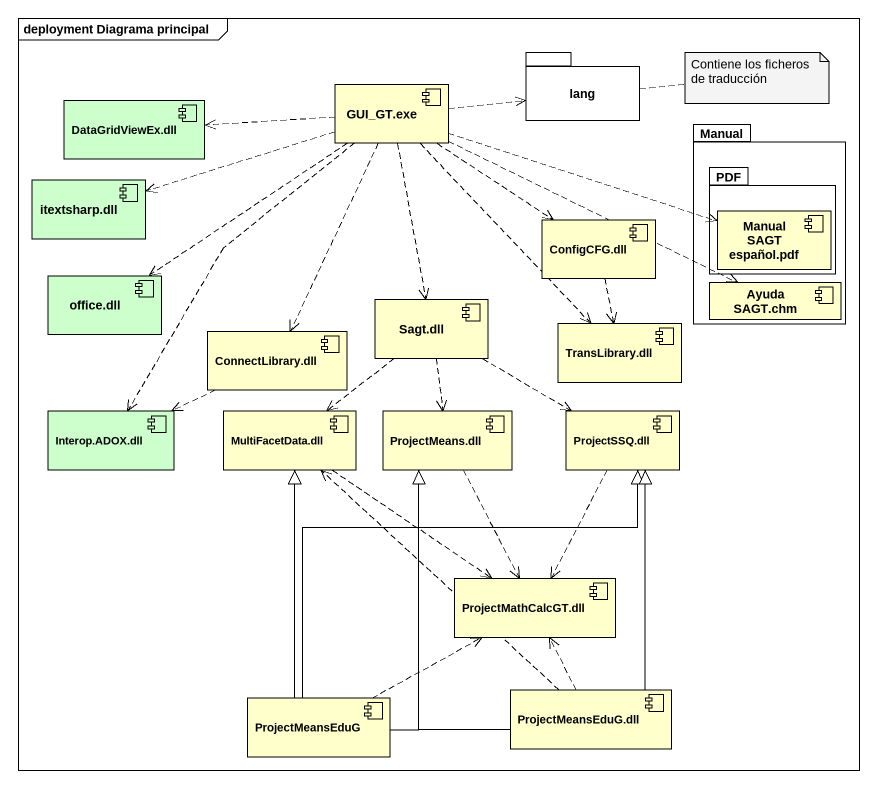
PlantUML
@startuml
mainframe deployment Diagrama principal
package lang {
}
component "DataGridViewEx.dll" as DataGridViewEx_dll #CCFFCC
component "GUI_GT.exe" as GUI_GT_exe
package Manual {
  package PDF {
    component "Manual SAGT español.pdf" as Manual_SAGT_español_pdf
  }
  component "Ayuda SAGT.chm" as Ayuda_SAGT_chm
}
component "itextsharp.dll" as itextsharp_dll #CCFFCC
component "ConfigCFG.dll" as ConfigCFG_dll
component "office.dll" as office_dll #CCFFCC
component "Sagt.dll" as Sagt_dll
component "ConnectLibrary.dll" as ConnectLibrary_dll
component "TransLibrary.dll" as TransLibrary_dll
component "Interop.ADOX.dll" as Interop_ADOX_dll #CCFFCC
component "MultiFacetData.dll" as MultiFacetData_dll
component "ProjectMeans.dll" as ProjectMeans_dll
component "ProjectSSQ.dll" as ProjectSSQ_dll
component "ProjectMathCalcGT.dll" as ProjectMathCalcGT_dll
component ProjectMeansEduG
component "ProjectMeansEduG.dll" as ProjectMeansEduG_dll
GUI_GT_exe .right.> lang
GUI_GT_exe .left.> DataGridViewEx_dll
GUI_GT_exe .left.> itextsharp_dll
GUI_GT_exe .right.> Manual_SAGT_español_pdf
GUI_GT_exe ..> ConfigCFG_dll
GUI_GT_exe ..> office_dll
GUI_GT_exe ..> Sagt_dll
GUI_GT_exe .right.> Ayuda_SAGT_chm
GUI_GT_exe ..> ConnectLibrary_dll
GUI_GT_exe ..> TransLibrary_dll
GUI_GT_exe ..> Interop_ADOX_dll
ConfigCFG_dll ..> TransLibrary_dll
Sagt_dll ..> MultiFacetData_dll
Sagt_dll ..> ProjectMeans_dll
Sagt_dll .right.> ProjectSSQ_dll
ConnectLibrary_dll .left.> Interop_ADOX_dll
MultiFacetData_dll ..> ProjectMathCalcGT_dll
ProjectMeans_dll ..> ProjectMathCalcGT_dll
ProjectSSQ_dll ..> ProjectMathCalcGT_dll
ProjectMeansEduG -up-|> MultiFacetData_dll
ProjectMeansEduG -up-|> ProjectMeans_dll
ProjectMeansEduG -up-|> ProjectSSQ_dll
ProjectMeansEduG .right.> ProjectMathCalcGT_dll
ProjectMeansEduG_dll .up.> MultiFacetData_dll
ProjectMeansEduG_dll -up-|> ProjectMeans_dll
ProjectMeansEduG_dll -up-|> ProjectSSQ_dll
ProjectMeansEduG_dll .up.> ProjectMathCalcGT_dll
note right of lang : Contiene los ficheros de traducción
@enduml
